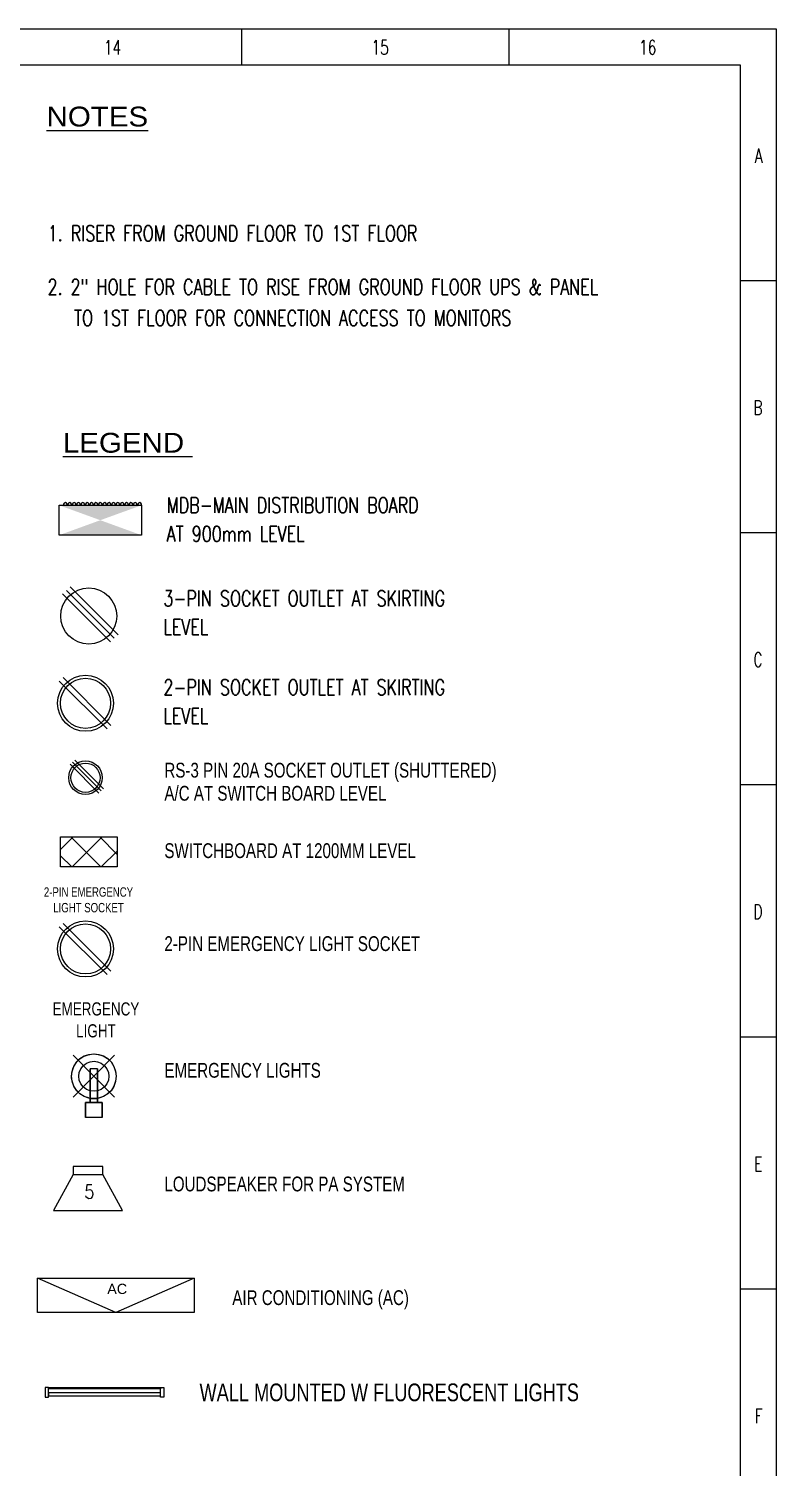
# Model space of a CAD drawing. Header units: inches. Extents: x 112 to 4169, y -2569 to 841.
# Drawn here: x 922.8 to 1094.3, y -2204.9 to -1874.8 of the extents above; entities that cross this region are included whole.
import ezdxf

# ---------------------------------------------------------------- set-up
doc = ezdxf.new("R2010")
doc.units = ezdxf.units.IN
doc.header["$MEASUREMENT"] = 0
for name, color, linetype, lineweight in [('E-Legend', 7, 'Continuous', 30), ('E-MDB', 1, 'Continuous', 30), ('Switchboard', 30, 'Continuous', 13), ('Text', 252, 'Continuous', 15)]:
    doc.layers.add(name, color=color, linetype=linetype, lineweight=lineweight)
for name, color, linetype in [('HVAC', 44, 'Continuous'), ('Layer 1', 7, 'Continuous'), ('Lights', 7, 'Continuous'), ('Panels', 1, 'Continuous'), ('Sockets', 7, 'Continuous')]:
    doc.layers.add(name, color=color, linetype=linetype)
doc.styles.get("Standard").update_dxf_attribs({"font": 'arial.ttf'})
doc.styles.add('Swiss721', font='swisscl.ttf')
doc.styles.add('TAVE1', font='ROMANS.shx', dxfattribs={"width": 0.75})
doc.styles.add('TEG BORDER', font='txt_qlt.shx', dxfattribs={"width": 0.7, "bigfont": 'hztxt.shx'})
doc.styles.add('TIMES', font='ARIALN.TTF')

# ---------------------------------------------------------------- blocks, each defined once
blk = doc.blocks.new('240 BORDER A2')
for p, q in [((519.75, 420), (519.75, 415)), ((556.87, 420), (556.87, 415)), ((594, 385), (589, 385)), ((594, 350), (589, 350)), ((594, 315), (589, 315)), ((594, 280), (589, 280)), ((594, 245), (589, 245))]:
    blk.add_line(p, q)
at = {"color": 5, "lineweight": 15}
blk.add_lwpolyline([(0, 420), (594, 420), (594, 0), (0, 0)], close=True, dxfattribs=at)
blk.add_lwpolyline([(5, 415), (589, 415), (589, 5), (5, 5)], close=True)
at = {"char_height": 2, "width": 2, "style": 'TEG BORDER'}
for s, insert, attachment_point in [('\\pi-0.033333;14', (500.67, 418.41), 1), ('\\pi2.2204e-016;15', (537.8, 418.41), 1), ('\\pi0.033333;16', (574.92, 418.41), 1), ('A', (592.09, 403.39), 3), ('B', (592.09, 368.39), 3), ('C', (592.09, 333.39), 3), ('D', (592.09, 298.39), 3), ('E', (592.09, 263.39), 3), ('F', (592.09, 228.39), 3)]:
    blk.add_mtext(s, dxfattribs=dict(at, insert=insert, attachment_point=attachment_point))
blk = doc.blocks.new('A$C63C712C3')
at = {"ltscale": 2}
for p, q in [((40, 42), (34, 42)), ((40, 16), (34, 16)), ((1231, 42), (1237, 42)), ((1231, 16), (1237, 16))]:
    blk.add_line(p, q, dxfattribs=at)
for points in [[(35, 103), (0, 103), (0, 0), (35, 0)], [(35, 103), (1235, 103), (1235, 90), (35, 90)], [(40, 48), (1231, 48), (1231, 10), (40, 10)], [(1235, 103), (1271, 103), (1271, 0), (1235, 0)]]:
    blk.add_lwpolyline(points, close=True, dxfattribs=at)

msp = doc.modelspace()

# ---------------------------------------------------------------- hatches: boundary and pattern name
at = {"layer": 'Panels'}
h = msp.add_hatch(color=256, dxfattribs=at)
h.dxf.hatch_style = 1
h.paths.add_polyline_path([(939.19, -1987.58), (929.76, -1991.01), (948.62, -1991.01)])
h.paths.add_polyline_path([(929.76, -1984.16), (939.19, -1987.58), (948.62, -1984.16)])
at = {"layer": 'Switchboard'}
h = msp.add_hatch(dxfattribs=at)
h.set_pattern_fill('ANSI37', color=256, scale=37.674049, angle=180)
h.set_pattern_definition([(225, (1225.704, -1574.3936), (3.329947, -3.329947), []), (315, (1225.704, -1574.3936), (3.329947, 3.329947), [])])
h.paths.add_polyline_path([(930.06, -2060.27), (930.06, -2067.16), (943.04, -2067.16), (943.04, -2060.27)])

# ---------------------------------------------------------------- linework, layer by layer
at = {"lineweight": 15}
for points in [[(932.95, -2135.9), (932.95, -2137.73), (928.44, -2145.98), (944.28, -2145.98)], [(939.77, -2135.9), (932.95, -2135.9)], [(932.95, -2137.73), (939.77, -2137.73), (939.77, -2135.9)], [(944.28, -2145.98), (939.77, -2137.73)]]:
    msp.add_lwpolyline(points, dxfattribs=at)
msp.add_open_spline([(937.23, -2140.13), (937.23, -2140.13), (936.07, -2140.13), (936.07, -2140.13), (936.07, -2140.13), (935.93, -2141.47), (935.93, -2141.47), (935.93, -2141.47), (936.07, -2141.33), (936.07, -2141.33), (938.19, -2140.3), (937.71, -2144.54), (935.93, -2142.96), (935.93, -2142.96), (935.83, -2142.67), (935.83, -2142.67)], degree=3, knots=[0, 0, 0, 0, 1, 1, 1, 2, 2, 2, 3, 3, 3, 4, 4, 4, 5, 5, 5, 5], dxfattribs=at)
at = {"layer": 'HVAC'}
for p, q in [((942.75, -2169.46), (924.75, -2161.51)), ((960.76, -2161.51), (942.75, -2169.46))]:
    msp.add_line(p, q, dxfattribs=at)
msp.add_lwpolyline([(924.75, -2161.51), (960.76, -2161.51), (960.76, -2169.46), (924.75, -2169.46)], close=True, dxfattribs=at)
at = {"layer": 'Layer 1', "color": 1}
for points in [[(932.56, -2115.58), (932.64, -2114.38), (932.94, -2113.25), (933.54, -2112.2), (934.29, -2111.38), (935.27, -2110.7), (936.39, -2110.25), (937.52, -2110.03), (938.72, -2110.18), (939.85, -2110.48), (940.82, -2111.15), (941.65, -2111.9), (942.32, -2112.95), (942.7, -2114.01), (942.85, -2115.21)], [(932.56, -2115.21), (932.71, -2114.08), (933.09, -2112.95), (933.69, -2111.98), (934.51, -2111.15), (935.49, -2110.55), (936.54, -2110.18), (937.74, -2110.03), (938.87, -2110.18), (939.92, -2110.55), (940.9, -2111.15), (941.72, -2111.98), (942.32, -2112.95), (942.7, -2114.08), (942.85, -2115.21), (942.7, -2116.33), (942.32, -2117.46), (941.72, -2118.43), (940.9, -2119.26), (939.92, -2119.86), (938.87, -2120.24), (937.74, -2120.31), (936.54, -2120.24), (935.49, -2119.86), (934.51, -2119.26), (933.69, -2118.43), (933.09, -2117.46), (932.71, -2116.33), (932.56, -2115.21)], [(942.47, -2120.01), (932.94, -2110.4)], [(942.47, -2110.4), (932.94, -2120.01)], [(934.29, -2115.21), (934.36, -2114.31), (934.74, -2113.48), (935.27, -2112.8), (936.02, -2112.2), (936.84, -2111.9), (937.74, -2111.75), (938.57, -2111.9), (939.39, -2112.2), (940.15, -2112.8), (940.67, -2113.48), (941.05, -2114.31), (941.12, -2115.21), (941.05, -2116.11), (940.67, -2116.93), (940.15, -2117.61), (939.39, -2118.21), (938.57, -2118.51), (937.74, -2118.66), (936.84, -2118.51), (936.02, -2118.21), (935.27, -2117.61), (934.74, -2116.93), (934.36, -2116.11), (934.29, -2115.21)], [(936.47, -2120.16), (935.49, -2119.86), (934.51, -2119.26), (933.76, -2118.51), (933.16, -2117.61), (932.79, -2116.63), (932.56, -2115.58)], [(936.84, -2121.21), (938.57, -2121.21), (938.57, -2113.48)], [(936.84, -2121.21), (936.84, -2113.48), (936.84, -2120.69), (936.84, -2121.21), (938.57, -2121.21)], [(938.57, -2113.48), (936.84, -2113.48)], [(938.57, -2113.48), (936.84, -2113.48)], [(938.57, -2113.48), (938.57, -2121.21)], [(942.85, -2115.21), (942.7, -2116.41), (942.32, -2117.53), (941.65, -2118.51), (940.75, -2119.34), (939.7, -2119.94), (938.57, -2120.31)], [(939.62, -2124.67), (939.62, -2121.21), (935.79, -2121.21), (935.79, -2124.67)], [(935.79, -2124.67), (935.79, -2121.21)], [(935.79, -2121.21), (939.62, -2121.21)], [(936.47, -2120.16), (936.84, -2120.31), (938.57, -2120.31)], [(939.62, -2121.21), (939.62, -2124.67)], [(939.62, -2124.67), (935.79, -2124.67)]]:
    msp.add_lwpolyline(points, dxfattribs=at)
at = {"layer": 'Panels'}
msp.add_lwpolyline([(948.62, -1991.01), (929.76, -1991.01), (929.76, -1984.16), (948.62, -1984.16)], close=True, dxfattribs=at)
for points in [[(931.56, -1984.16), (931.56, -1983.92, 1), (930.76, -1983.92), (930.76, -1984.16)], [(932.56, -1984.16), (932.56, -1983.92, 1), (931.76, -1983.92), (931.76, -1984.16)], [(933.57, -1984.16), (933.57, -1983.92, 1), (932.76, -1983.92), (932.76, -1984.16)], [(934.57, -1984.16), (934.57, -1983.92, 1), (933.77, -1983.92), (933.77, -1984.16)], [(935.57, -1984.16), (935.57, -1983.92, 1), (934.77, -1983.92), (934.77, -1984.16)], [(936.58, -1984.16), (936.58, -1983.92, 1), (935.78, -1983.92), (935.78, -1984.16)], [(937.58, -1984.16), (937.58, -1983.92, 1), (936.78, -1983.92), (936.78, -1984.16)], [(938.59, -1984.16), (938.59, -1983.92, 1), (937.79, -1983.92), (937.79, -1984.16)], [(939.59, -1984.16), (939.59, -1983.92, 1), (938.78, -1983.92), (938.78, -1984.16)], [(940.59, -1984.16), (940.59, -1983.92, 1), (939.79, -1983.92), (939.79, -1984.16)], [(941.59, -1984.16), (941.59, -1983.92, 1), (940.79, -1983.92), (940.79, -1984.16)], [(942.61, -1984.16), (942.61, -1983.92, 1), (941.81, -1983.92), (941.81, -1984.16)], [(943.61, -1984.16), (943.61, -1983.92, 1), (942.81, -1983.92), (942.81, -1984.16)], [(944.61, -1984.16), (944.61, -1983.92, 1), (943.8, -1983.92), (943.8, -1984.16)], [(945.61, -1984.16), (945.61, -1983.92, 1), (944.81, -1983.92), (944.81, -1984.16)], [(946.61, -1984.16), (946.61, -1983.92, 1), (945.81, -1983.92), (945.81, -1984.16)], [(947.6, -1984.16), (947.6, -1983.92, 1), (946.79, -1983.92), (946.79, -1984.16)], [(948.62, -1984.16), (948.62, -1983.92, 1), (947.82, -1983.92), (947.82, -1984.16)]]:
    msp.add_lwpolyline(points, format="xyb", dxfattribs=at)
at = {"layer": 'Sockets', "color": 5}
for p, q in [((942.38, -2014.68), (931.4, -2003.7)), ((943.27, -2013.88), (932.29, -2002.9)), ((941.49, -2015.47), (930.51, -2004.49))]:
    msp.add_line(p, q, dxfattribs=at)
at = {"layer": 'Sockets', "color": 3}
for p, q in [((941.63, -2034.7), (930.65, -2023.72)), ((940.75, -2035.5), (929.77, -2024.52)), ((932.27, -2043.61), (938.86, -2050.2)), ((932.8, -2043.14), (939.39, -2049.73)), ((933.33, -2042.66), (939.92, -2049.25))]:
    msp.add_line(p, q, dxfattribs=at)
at = {"layer": 'Sockets', "color": 1}
for p, q in [((940.75, -2091.88), (929.77, -2080.9)), ((941.63, -2091.09), (930.65, -2080.11))]:
    msp.add_line(p, q, dxfattribs=at)
at = {"layer": 'Sockets', "color": 5}
msp.add_circle((936.53, -2009.57), 6.43, dxfattribs=at)
at = {"layer": 'Sockets', "color": 3}
for centre, radius in [((935.78, -2029.6), 6.43), ((935.78, -2029.6), 5.75), ((935.78, -2046.68), 3.86), ((935.78, -2046.68), 3.36)]:
    msp.add_circle(centre, radius, dxfattribs=at)
at = {"layer": 'Sockets', "color": 1}
for radius in [6.43, 5.75]:
    msp.add_circle((935.78, -2085.98), radius, dxfattribs=at)
at = {"layer": 'Switchboard'}
msp.add_lwpolyline([(943.04, -2067.16), (930.06, -2067.16), (930.06, -2060.27), (943.04, -2060.27)], close=True, dxfattribs=at)

# ---------------------------------------------------------------- block references
at = {"xscale": 1.652949273830399, "yscale": 1.652949273830399, "zscale": 1.652949273830399}
msp.add_blockref('240 BORDER A2', (112.48, -2569.03), dxfattribs=at)
at = {"layer": 'Lights', "lineweight": 0, "xscale": 0.02142431015372569, "yscale": 0.021424310159599, "zscale": 0.02142431016141771}
msp.add_blockref('A$C63C712C3', (926.53, -2188.84), dxfattribs=at)

# ---------------------------------------------------------------- texts
at = {"layer": 'E-Legend', "lineweight": 0, "style": 'TIMES', "width": 1.3}
for s, p in [('%%UNOTES', (926.84, -1897.21)), ('%%ULEGEND ', (930.59, -1972.08))]:
    msp.add_text(s, height=4.547, dxfattribs=at).set_placement(p)
at = {"layer": 'E-MDB', "color": 0, "lineweight": 0, "style": 'TAVE1', "width": 0.75}
for s, height, p in [('1. RISER FROM GROUND FLOOR TO 1ST FLOOR ', 3.5721, (927.12, -1923.53)), ('2. 2" HOLE FOR CABLE TO RISE FROM GROUND FLOOR UPS & PANEL   ', 3.5721, (927.07, -1935.83)), ('TO 1ST FLOOR FOR CONNECTION ACCESS TO MONITORS', 3.5721, (933.15, -1942.95)), ('MDB-MAIN DISTRIBUTION BOARD', 3.5721, (954.42, -1985.92)), ('AT 900mm LEVEL', 3.5721, (954.42, -1992.5)), ('3-PIN SOCKET OUTLET AT SKIRTING', 3.5721, (953.68, -2007.32)), ('LEVEL', 3.572, (953.68, -2013.9)), ('2-PIN SOCKET OUTLET AT SKIRTING', 3.5721, (953.68, -2027.71)), ('LEVEL', 3.572, (953.68, -2034.29))]:
    msp.add_text(s, height=height, dxfattribs=at).set_placement(p)
at = {"layer": 'HVAC'}
msp.add_text('AC', height=2.348, dxfattribs=at).set_placement((940.78, -2165.18))
at = {"layer": 'Sockets', "color": 0, "style": 'Swiss721'}
for s, height, p in [('RS-3 PIN 20A SOCKET OUTLET (SHUTTERED)', 3.3899, (953.89, -2046.65)), ('A/C AT SWITCH BOARD LEVEL', 3.3899, (953.89, -2051.95)), ('SWITCHBOARD AT 1200MM LEVEL', 3.3899, (953.89, -2065.12)), ('2-PIN EMERGENCY LIGHT SOCKET', 3.3899, (953.89, -2086.46)), ('EMERGENCY LIGHTS', 3.3899, (953.89, -2115.53)), ('LOUDSPEAKER FOR PA SYSTEM', 3.3899, (953.89, -2141.62)), ('AIR CONDITIONING (AC)', 3.3899, (969.48, -2167.71)), ('WALL MOUNTED W FLUORESCENT LIGHTS ', 4.0678, (961.96, -2189.79))]:
    msp.add_text(s, height=height, dxfattribs=at).set_placement(p)
at = {"layer": 'Text', "color": 4, "attachment_point": 2, "style": 'Swiss721'}
for s, insert, char_height, width in [('2-PIN EMERGENCY LIGHT SOCKET', (936.47, -2071.84), 2.1528, 26.4402), ('EMERGENCY LIGHT ', (938.18, -2098.24), 3.0139, 23.5954)]:
    msp.add_mtext(s, dxfattribs=dict(at, insert=insert, char_height=char_height, width=width))

doc.saveas('drawing.dxf')
